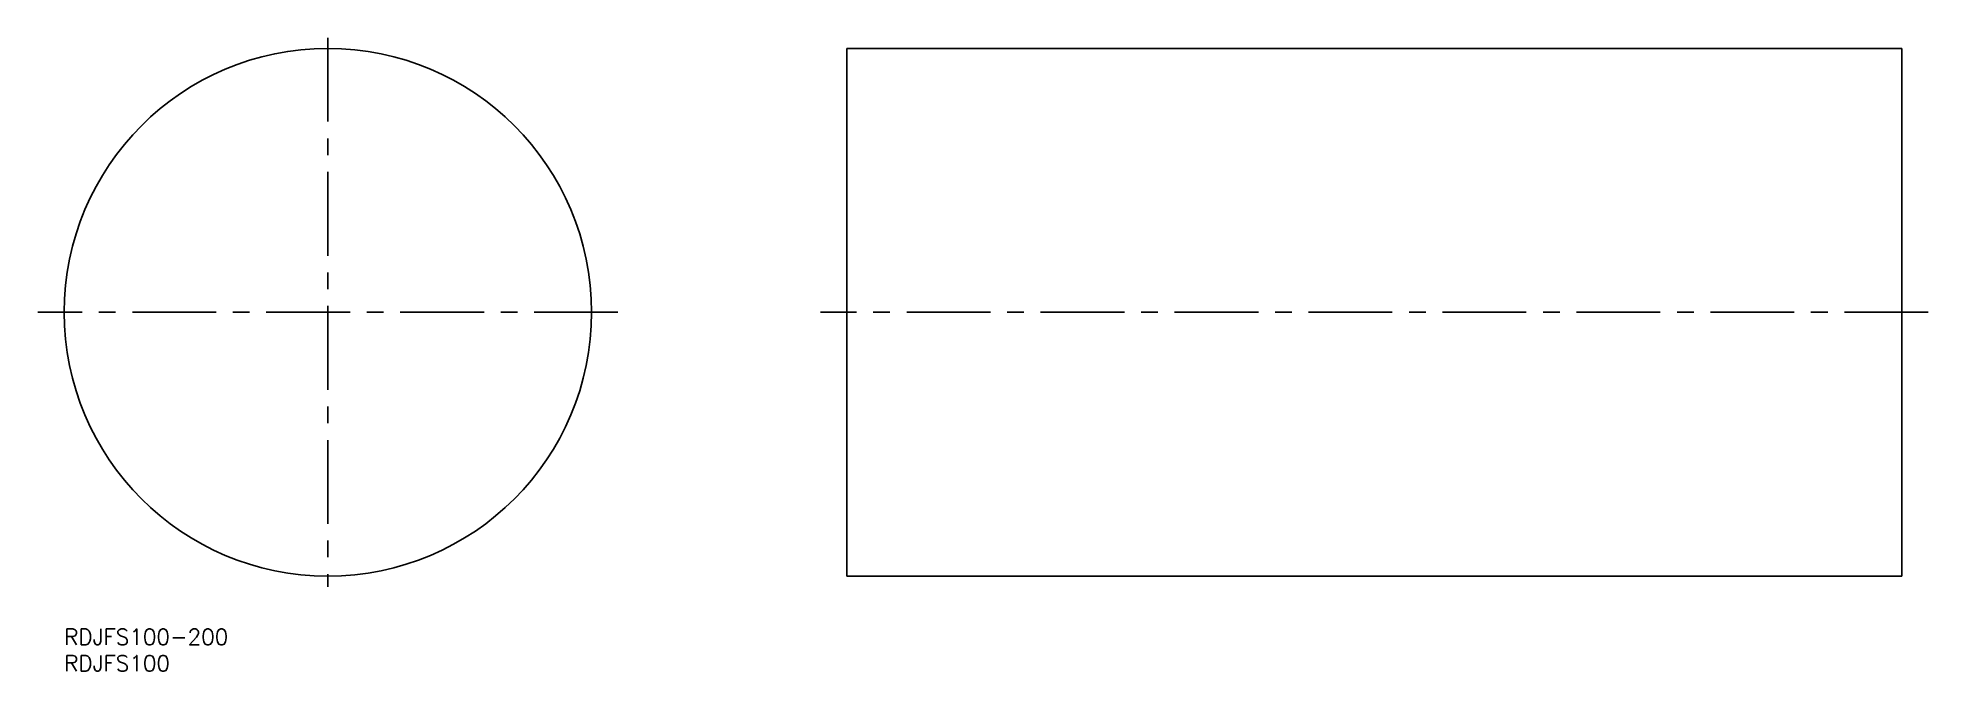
# Model space of a CAD drawing. Extents: x -5 to 353, y -8 to 112.
import ezdxf

# ---------------------------------------------------------------- set-up
doc = ezdxf.new("R2010")
doc.units = 0
doc.header["$LTSCALE"] = 0.5
doc.linetypes.add('CENTER', pattern=[50.8, 31.75, -6.35, 6.35, -6.35])
for name, color, linetype in [('MSM_CENTER', 1, 'CENTER'), ('MSM_CONTINUOUS', 7, 'CONTINUOUS'), ('MSM_PART_NUMBER', 7, 'CONTINUOUS')]:
    doc.layers.add(name, color=color, linetype=linetype)
doc.styles.get("Standard").update_dxf_attribs({"font": 'txt.shx', "height": 3, "bigfont": 'bigfont.shx'})

# ---------------------------------------------------------------- blocks, each defined once
blk = doc.blocks.new('*U5')
at = {"layer": 'MSM_PART_NUMBER'}
blk.add_text('RDJFS100-200', height=3, dxfattribs=at).set_placement((0, -3))
blk = doc.blocks.new('*U6')
at = {"layer": 'MSM_PART_NUMBER'}
blk.add_text('RDJFS100', height=3, dxfattribs=at).set_placement((0, -8))

msp = doc.modelspace()

# ---------------------------------------------------------------- linework, layer by layer
at = {"layer": 'MSM_CENTER'}
for p, q in [((50, 112), (50, 8)), ((105, 60), (-5, 60)), ((353.41, 60), (143.41, 60))]:
    msp.add_line(p, q, dxfattribs=at)
at = {"layer": 'MSM_CONTINUOUS'}
for p, q in [((148.41, 110), (348.41, 110)), ((148.41, 110), (148.41, 10)), ((348.41, 110), (348.41, 10)), ((148.41, 10), (348.41, 10))]:
    msp.add_line(p, q, dxfattribs=at)
msp.add_circle((50, 60), 50, dxfattribs=at)

# ---------------------------------------------------------------- block references
for name in ['*U5', '*U6']:
    msp.add_blockref(name, (0, 0), dxfattribs=at)

doc.saveas('drawing.dxf')
